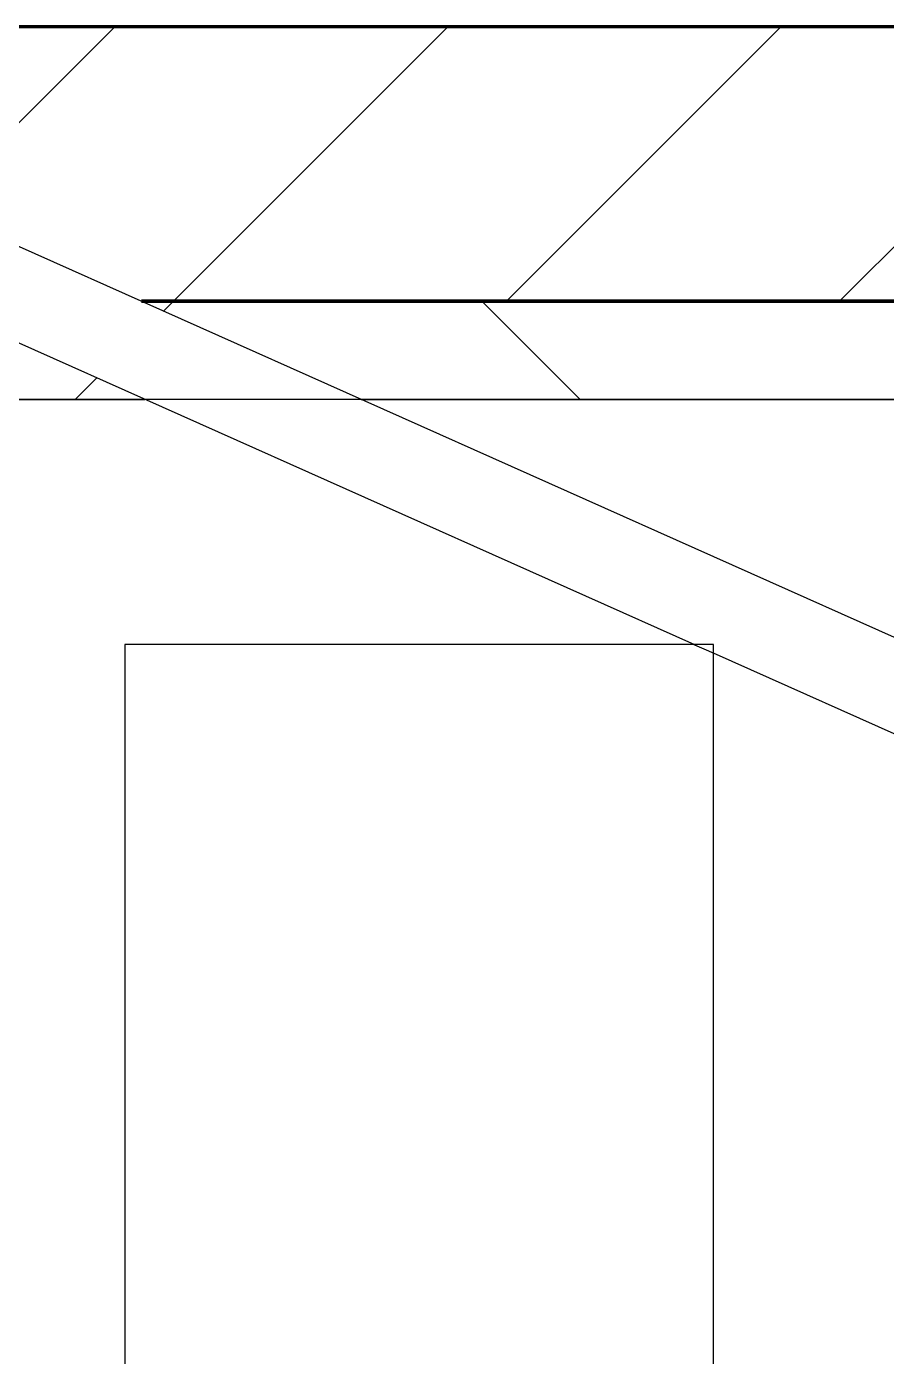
# Model space of a CAD drawing. Header units: millimetres. Extents: x -678720 to -601931, y -306 to 39239.
# Drawn here: x -643974 to -643536, y 8081 to 8759 of the extents above; entities that cross this region are included whole.
import ezdxf
from ezdxf.xclip import XClip

# ---------------------------------------------------------------- set-up
doc = ezdxf.new("R2010")
doc.units = ezdxf.units.MM
doc.header["$XCLIPFRAME"] = 0
doc.layers.add('000 - WIPEOUT', color=250, linetype='Continuous')
doc.layers.add('A11_ALU.SOLID SHEET', color=2, linetype='Continuous')
for name, color, linetype, lineweight in [('A-DOOR-E', 2, 'Continuous', 25), ('A-GLAZ-CURT', 2, 'Continuous', 9), ('A-WALL', 5, 'Continuous', 35), ('A-WALL-FNSH', 2, 'Continuous', 35), ('A-WALL-PATT', 1, 'Continuous', 35)]:
    doc.layers.add(name, color=color, linetype=linetype, lineweight=lineweight)

# ---------------------------------------------------------------- blocks, each defined once
blk = doc.blocks.new('DPA_AC-SG-PI - A1_1200x1300 mm-9660120-4234-01 ENLARGED MULTI-PURPOSE LEVEL - REFLECTED CEILING PLAN - SHEET 5')
at = {"layer": 'A-DOOR-E'}
for p, q in [((-556.64, 29.95), (511.63, -447.34)), ((493.28, -488.42), (-575, -11.13))]:
    blk.add_line(p, q, dxfattribs=at)
blk = doc.blocks.new('PPLS-PP19_Custom Tile Pattern - Custom Tile Pattern-16106263-4234-01 ENLARGED MULTI-PURPOSE LEVEL - REFLECTED CEILING PLAN - SHEET 5')
at = {"layer": 'A-GLAZ-CURT'}
for p, q in [((-300, 0), (300, 0)), ((300, 0), (-300, 0)), ((230.06, 0), (300, 0)), ((-300, -50), (300, -50)), ((300, -50), (-300, -50))]:
    blk.add_line(p, q, dxfattribs=at)
for points, knots in [([(171.51, 0), (176.48, 0), (193.23, 0), (201.73, 0), (208.81, 0), (213.9, 0), (241.96, 0), (266.73, 0), (281.71, 0), (291.71, 0), (296.52, 0), (297.86, 0), (298.09, 0)], [-7971.819559, -7971.819559, -7971.819559, -7971.819559, -7784.112253, -7606.717214, -7289.299508, -7042.621073, -6582.165592, -6068.460911, -5766.029927, -5566.724884, -5280.360606, -5199.253518, -5199.253518, -5199.253518, -5199.253518]), ([(300, 0), (288.22, 0), (262, 0), (234.13, 0), (224.19, 0), (223.07, 0)], [-12528.858583, -12528.858583, -12528.858583, -12528.858583, -11905.454923, -11162.864862, -11053.010412, -11053.010412, -11053.010412, -11053.010412]), ([(300, 0), (286.53, 0), (260.92, 0), (235.26, 0), (223.73, 0)], [-285.253232, -285.253232, -285.253232, -285.253232, -244.693688, -208.157764, -208.157764, -208.157764, -208.157764]), ([(284.76, 0), (284.76, 0), (285.09, 0), (287.47, 0), (293.59, 0), (297.76, 0), (300, 0)], [-4110.630118, -4110.630118, -4110.630118, -4110.630118, -4053.389046, -3959.664717, -3862.421465, -3746.95702, -3746.95702, -3746.95702, -3746.95702]), ([(297.38, 0), (295.84, 0), (291.62, 0), (285.38, 0), (284.87, 0)], [-4803.172655, -4803.172655, -4803.172655, -4803.172655, -4358.271401, -4143.037883, -4143.037883, -4143.037883, -4143.037883])]:
    blk.add_open_spline(points, degree=3, knots=knots, dxfattribs=at)
blk = doc.blocks.new('PPLS-PP19_Custom Tile Pattern - Custom Tile Pattern-V41-4234-01 ENLARGED MULTI-PURPOSE LEVEL - REFLECTED CEILING PLAN - SHEET 5')
at = {"layer": 'A-GLAZ-CURT'}
for p, q in [((-300, 0), (-78.98, 0)), ((-78.98, 0), (-300, 0)), ((-293.07, 0), (-275.75, 0)), ((-275.75, 0), (-293.07, 0)), ((-222.32, 0), (-205, 0)), ((-205, 0), (-222.32, 0)), ((31.34, 0), (300, 0)), ((300, 0), (31.34, 0)), ((-300, -50), (32.93, -50)), ((32.93, -50), (-300, -50))]:
    blk.add_line(p, q, dxfattribs=at)
at = {"layer": 'A-GLAZ-CURT', "flags": 128}
for points in [[(-300, 0), (-291.56, 0), (-283.3, 0), (-275.2, 0), (-267.26, 0), (-259.45, 0), (-251.77, 0), (-245.05, 0)], [(-245.05, 0), (-251.96, 0), (-259.67, 0), (-267.51, 0), (-275.48, 0), (-283.55, 0), (-291.73, 0), (-300, 0)], [(-179.49, 0), (-184.81, 0), (-190.44, 0), (-196.37, 0), (-202.58, 0), (-209.04, 0), (-215.73, 0), (-222.63, 0), (-229.72, 0), (-236.97, 0), (-244.39, 0)], [(-244.2, 0), (-236.74, 0), (-229.36, 0), (-222.06, 0), (-214.83, 0), (-207.71, 0), (-200.76, 0), (-194.02, 0), (-187.54, 0), (-181.38, 0), (-175.58, 0), (-170.25, 0), (-165.64, 0), (-162.01, 0), (-159.53, 0), (-157.46, 0), (-154.52, 0), (-149.42, 0), (-141.84, 0), (-132.81, 0), (-126.08, 0)], [(-125.17, 0), (-128.55, 0), (-134.16, 0), (-140.03, 0), (-145.5, 0), (-150.63, 0), (-155.53, 0), (-160.27, 0), (-164.95, 0), (-169.65, 0), (-174.47, 0), (-179.12, 0)]]:
    blk.add_lwpolyline(points, dxfattribs=at)
at = {"layer": 'A-GLAZ-CURT'}
for points, knots in [([(-300, 0), (-284.65, 0), (-236.57, 0), (-174.61, 0), (-132.22, 0), (-117.04, 0), (-114.32, 0)], [-5323.127839, -5323.127839, -5323.127839, -5323.127839, -4502.809032, -2700.551212, -1002.059161, -665.39098, -665.39098, -665.39098, -665.39098]), ([(-179.13, 0), (-190.22, 0), (-221.86, 0), (-262.56, 0), (-294.48, 0), (-300, 0)], [-15952.970429, -15952.970429, -15952.970429, -15952.970429, -15131.813646, -13729.592194, -13439.944408, -13439.944408, -13439.944408, -13439.944408]), ([(-180.28, 0), (-181.91, 0), (-189.1, 0), (-209.77, 0), (-232.01, 0), (-255.22, 0), (-262.59, 0), (-264.9, 0), (-265.4, 0)], [-1859.507641, -1859.507641, -1859.507641, -1859.507641, -1755.085331, -1400.429864, -858.079193, -543.655514, -208.940337, 0, 0, 0, 0]), ([(-258.6, 0), (-257.91, 0), (-254.48, 0), (-249.22, 0), (-245.05, 0)], [-5722.54675, -5722.54675, -5722.54675, -5722.54675, -5657.471696, -5431.577106, -5431.577106, -5431.577106, -5431.577106]), ([(-244.04, 0), (-236.73, 0), (-225.99, 0), (-213.1, 0), (-200.2, 0), (-189.67, 0), (-182.12, 0), (-179.89, 0)], [-5413.335975, -5413.335975, -5413.335975, -5413.335975, -5017.494783, -4832.723979, -4666.091899, -4349.945572, -4224.698943, -4224.698943, -4224.698943, -4224.698943]), ([(-133.82, 0), (-135.51, 0), (-137.8, 0), (-149.31, 0), (-162.01, 0), (-177.91, 0), (-199.46, 0), (-216.65, 0), (-231.26, 0), (-233.46, 0), (-234, 0)], [-2731.647847, -2731.647847, -2731.647847, -2731.647847, -2418.507304, -2308.929706, -2113.765672, -1763.376603, -1422.553702, -978.033455, -846.069444, -682.911962, -682.911962, -682.911962, -682.911962]), ([(-233.49, 0), (-233.44, 0), (-232.38, 0), (-230.74, 0), (-225.3, 0), (-223.63, 0)], [-455.274641, -455.274641, -455.274641, -455.274641, -440.605512, -119.536984, 0, 0, 0, 0]), ([(-223.63, 0), (-219.39, 0), (-206.17, 0), (-188.58, 0), (-169.02, 0), (-152.12, 0), (-136.84, 0), (-127.33, 0), (-124.19, 0), (-123.43, 0), (-123.28, 0)], [-5463.295695, -5463.295695, -5463.295695, -5463.295695, -5161.076232, -4739.070012, -4465.409639, -4149.119819, -3839.893365, -3647.167523, -3488.92562, -3439.852845, -3439.852845, -3439.852845, -3439.852845]), ([(-137.88, 0), (-140.56, 0), (-147.66, 0), (-147.69, 0), (-158.72, 0), (-171.3, 0), (-176.88, 0), (-179.16, 0)], [-3187.727384, -3187.727384, -3187.727384, -3187.727384, -2919.378265, -2477.344047, -2237.412286, -2029.680487, -1883.478562, -1883.478562, -1883.478562, -1883.478562]), ([(-179.14, 0), (-175.36, 0), (-168.19, 0), (-158.7, 0), (-157.22, 0)], [-4210.708135, -4210.708135, -4210.708135, -4210.708135, -4000.813434, -3840.635403, -3840.635403, -3840.635403, -3840.635403]), ([(-113.31, 0), (-120.07, 0), (-140.08, 0), (-163.02, 0), (-178.92, 0)], [-17798.428325, -17798.428325, -17798.428325, -17798.428325, -17136.203329, -15958.17956, -15958.17956, -15958.17956, -15958.17956]), ([(-152.35, 0), (-151.03, 0), (-147.71, 0), (-143.57, 0), (-138.62, 0)], [-3494.978217, -3494.978217, -3494.978217, -3494.978217, -3371.022232, -3227.460399, -3227.460399, -3227.460399, -3227.460399]), ([(-118.78, 0), (-121.86, 0), (-126.28, 0), (-136.96, 0), (-147.46, 0), (-150.03, 0), (-150.57, 0)], [-5938.474035, -5938.474035, -5938.474035, -5938.474035, -5700.061948, -5508.838257, -5298.784692, -5196.16478, -5196.16478, -5196.16478, -5196.16478]), ([(-150.34, 0), (-150.07, 0), (-147.75, 0), (-142.6, 0), (-128.1, 0), (-117.06, 0), (-113.22, 0)], [-4948.728362, -4948.728362, -4948.728362, -4948.728362, -4883.323924, -4440.880425, -4054.690705, -3852.28365, -3852.28365, -3852.28365, -3852.28365]), ([(-78.96, 0), (-79.43, 0), (-89.06, 0), (-110.94, 0), (-130.52, 0), (-147.74, 0), (-149.07, 0)], [-7534.644833, -7534.644833, -7534.644833, -7534.644833, -7508.296369, -7004.680444, -6449.282163, -6277.220794, -6277.220794, -6277.220794, -6277.220794]), ([(-148.23, 0), (-146.94, 0), (-140.15, 0), (-137.28, 0), (-133.93, 0), (-128.78, 0), (-126.5, 0)], [-6162.058746, -6162.058746, -6162.058746, -6162.058746, -6017.569127, -5560.701257, -5364.112219, -5231.017328, -5231.017328, -5231.017328, -5231.017328]), ([(-113.21, 0), (-117.72, 0), (-126.22, 0), (-139.03, 0), (-146.11, 0), (-146.95, 0)], [-1181.314462, -1181.314462, -1181.314462, -1181.314462, -945.742622, -741.901385, -489.130243, -489.130243, -489.130243, -489.130243]), ([(-146.69, 0), (-146.59, 0), (-145.49, 0), (-135.69, 0), (-128.29, 0), (-125.15, 0)], [-420.34245, -420.34245, -420.34245, -420.34245, -406.956646, -290.263673, 0, 0, 0, 0]), ([(-127.41, 0), (-131.63, 0), (-133.16, 0), (-134.09, 0), (-134.15, 0)], [-8540.990293, -8540.990293, -8540.990293, -8540.990293, -8266.114998, -8246.473386, -8246.473386, -8246.473386, -8246.473386]), ([(-134.15, 0), (-133.32, 0), (-130.31, 0), (-117.33, 0), (-94.17, 0), (-83.01, 0), (-78.95, 0)], [-7657.439573, -7657.439573, -7657.439573, -7657.439573, -7293.749979, -6839.55839, -6236.997189, -5846.488716, -5846.488716, -5846.488716, -5846.488716]), ([(-120.13, 0), (-120.14, 0), (-120.24, 0), (-121.3, 0), (-129.25, 0), (-133.82, 0)], [-2933.992132, -2933.992132, -2933.992132, -2933.992132, -2920.575025, -2840.280255, -2731.647847, -2731.647847, -2731.647847, -2731.647847]), ([(-113.43, 0), (-113.44, 0), (-113.96, 0), (-119.73, 0), (-125.43, 0), (-127.03, 0), (-127.41, 0)], [-328.499627, -328.499627, -328.499627, -328.499627, -282.672656, -98.539552, -24.539552, 0, 0, 0, 0]), ([(-125.15, 0), (-124.93, 0), (-121.96, 0), (-113.01, 0), (-98.9, 0), (-88.91, 0), (-81.4, 0), (-79.76, 0)], [-3362.7396, -3362.7396, -3362.7396, -3362.7396, -3342.215224, -3074.362186, -2902.289527, -2605.247022, -2522.0547, -2522.0547, -2522.0547, -2522.0547]), ([(-122.08, 0), (-122.01, 0), (-121.69, 0), (-121.2, 0), (-120.88, 0)], [-3136.336417, -3136.336417, -3136.336417, -3136.336417, -3110.304437, -3035.164275, -3035.164275, -3035.164275, -3035.164275]), ([(-113.28, 0), (-113.4, 0), (-115.52, 0), (-117.28, 0), (-118.78, 0)], [-123.718209, -123.718209, -123.718209, -123.718209, -116.330425, 0, 0, 0, 0]), ([(-117.74, 0), (-117.19, 0), (-114.78, 0), (-113.43, 0), (-113.43, 0)], [-821.249067, -821.249067, -821.249067, -821.249067, -394.672656, -330.879064, -330.879064, -330.879064, -330.879064]), ([(-78.98, 0), (-84.83, 0), (-96.11, 0), (-109.08, 0), (-112.65, 0), (-113.39, 0)], [-1095.30438, -1095.30438, -1095.30438, -1095.30438, -789.402658, -501.969187, -400.532861, -400.532861, -400.532861, -400.532861]), ([(-113.33, 0), (-112.33, 0), (-108.07, 0), (-96.78, 0), (-84.91, 0), (-79.09, 0), (-78.99, 0)], [-5565.278873, -5565.278873, -5565.278873, -5565.278873, -5430.283136, -5103.229623, -4799.173296, -4793.465626, -4793.465626, -4793.465626, -4793.465626]), ([(-113.28, 0), (-111.93, 0), (-106.52, 0), (-99.5, 0), (-91.46, 0)], [-623.088278, -623.088278, -623.088278, -623.088278, -460.363443, 0, 0, 0, 0]), ([(-78.97, 0), (-88.04, 0), (-99.65, 0), (-111.4, 0), (-113.22, 0)], [-724.358901, -724.358901, -724.358901, -724.358901, -229.489605, -124.884785, -124.884785, -124.884785, -124.884785]), ([(-78.97, 0), (-80.2, 0), (-89.82, 0), (-101.66, 0), (-113.21, 0)], [-19113.108174, -19113.108174, -19113.108174, -19113.108174, -18935.241197, -17801.876053, -17801.876053, -17801.876053, -17801.876053]), ([(-86.16, 0), (-91.37, 0), (-99.88, 0), (-109.15, 0), (-112.66, 0)], [-1681.3698, -1681.3698, -1681.3698, -1681.3698, -1374.161226, -1190.970275, -1190.970275, -1190.970275, -1190.970275]), ([(-112.43, 0), (-103.99, 0), (-92.94, 0), (-81.98, 0), (-78.97, 0)], [-4981.921265, -4981.921265, -4981.921265, -4981.921265, -4542.524482, -4368.642937, -4368.642937, -4368.642937, -4368.642937]), ([(-112.25, 0), (-111.45, 0), (-103.23, 0), (-92.5, 0), (-81.72, 0), (-78.93, 0)], [-3835.264481, -3835.264481, -3835.264481, -3835.264481, -3793.097032, -3402.597032, -3257.037749, -3257.037749, -3257.037749, -3257.037749]), ([(-79.79, 0), (-81.1, 0), (-91.75, 0), (-103.65, 0), (-111.27, 0), (-112.23, 0)], [-2299.497386, -2299.497386, -2299.497386, -2299.497386, -2193.204658, -1433.981041, -1313.998507, -1313.998507, -1313.998507, -1313.998507]), ([(-91.46, 0), (-90.09, 0), (-86.03, 0), (-81.62, 0), (-78.93, 0)], [-19832.387487, -19832.387487, -19832.387487, -19832.387487, -19753.885894, -19612.634311, -19612.634311, -19612.634311, -19612.634311]), ([(-79.79, 0), (-81.24, 0), (-82.76, 0), (-83.28, 0), (-83.28, 0)], [-1608.428934, -1608.428934, -1608.428934, -1608.428934, -1424.436217, -1393.971743, -1393.971743, -1393.971743, -1393.971743]), ([(-83.28, 0), (-83.28, 0), (-82.95, 0), (-80.89, 0), (-79.53, 0)], [-1393.4169, -1393.4169, -1393.4169, -1393.4169, -1353.722004, -1286.743147, -1286.743147, -1286.743147, -1286.743147]), ([(31.09, 0), (32.5, 0), (38.78, 0), (53.39, 0), (71.67, 0), (81.67, 0), (83.82, 0), (84.56, 0)], [-4844.334544, -4844.334544, -4844.334544, -4844.334544, -4705.298446, -4353.683244, -3960.84581, -3759.045785, -3581.141274, -3581.141274, -3581.141274, -3581.141274]), ([(136.44, 0), (121.66, 0), (86.93, 0), (51.16, 0), (31.18, 0)], [-106.750556, -106.750556, -106.750556, -106.750556, -59.610984, 0, 0, 0, 0]), ([(103.09, 0), (101.08, 0), (86.31, 0), (63.34, 0), (41.24, 0), (32.83, 0), (31.27, 0)], [-375.435014, -375.435014, -375.435014, -375.435014, -369.147452, -330.153101, -307.516438, -302.210511, -302.210511, -302.210511, -302.210511]), ([(76.63, 0), (74.8, 0), (67.65, 0), (53.52, 0), (39.74, 0), (32.53, 0), (31.3, 0)], [-3095.572228, -3095.572228, -3095.572228, -3095.572228, -2950.589685, -2634.532728, -2313.748533, -2246.611491, -2246.611491, -2246.611491, -2246.611491]), ([(31.31, 0), (31.94, 0), (35.93, 0), (48.37, 0), (71.92, 0), (100.57, 0), (116.36, 0), (128.63, 0), (128.95, 0)], [-139.375777, -139.375777, -139.375777, -139.375777, -135.792042, -118.513713, -97.899267, -63.759246, -39.050993, -35.895543, -35.895543, -35.895543, -35.895543]), ([(31.33, 0), (34.8, 0), (51.85, 0), (69.73, 0), (83.74, 0)], [-401.364905, -401.364905, -401.364905, -401.364905, -390.253598, -347.429871, -347.429871, -347.429871, -347.429871]), ([(31.33, 0), (37.1, 0), (52.1, 0), (70.92, 0), (82.12, 0), (83.66, 0)], [-4874.14523, -4874.14523, -4874.14523, -4874.14523, -4573.028122, -4094.177415, -3869.465285, -3869.465285, -3869.465285, -3869.465285]), ([(70.61, 0), (66.16, 0), (55.8, 0), (41.76, 0), (34.81, 0), (31.34, 0)], [-4647.237329, -4647.237329, -4647.237329, -4647.237329, -4326.416877, -4098.545751, -3883.394943, -3883.394943, -3883.394943, -3883.394943]), ([(53.18, 0), (53.06, 0), (52.22, 0), (45.12, 0), (36.8, 0), (31.34, 0)], [-622.740158, -622.740158, -622.740158, -622.740158, -566.066452, -360.610861, -11.214832, -11.214832, -11.214832, -11.214832]), ([(31.4, 0), (33.92, 0), (39.54, 0), (51.19, 0), (58.74, 0), (61.34, 0), (61.45, 0)], [-1794.984122, -1794.984122, -1794.984122, -1794.984122, -1645.594513, -1443.202566, -1228.752106, -1120.932285, -1120.932285, -1120.932285, -1120.932285]), ([(32.02, 0), (33.36, 0), (38.27, 0), (45.92, 0), (57.76, 0), (64.47, 0), (72.74, 0), (75.22, 0), (76.03, 0), (76.21, 0)], [-1161.809332, -1161.809332, -1161.809332, -1161.809332, -1089.329421, -901.315459, -753.071572, -495.328968, -421.953223, -334.951786, -290.452333, -290.452333, -290.452333, -290.452333]), ([(84.57, 0), (83.93, 0), (80.81, 0), (74.4, 0), (62.26, 0), (51.85, 0), (44.35, 0), (35.53, 0), (32.41, 0)], [-7192.805929, -7192.805929, -7192.805929, -7192.805929, -7135.649961, -6924.452779, -6738.82075, -6548.303034, -6314.283804, -6175.773004, -6175.773004, -6175.773004, -6175.773004]), ([(149.52, 0), (146.96, 0), (135.44, 0), (109.77, 0), (76.86, 0), (57.82, 0), (46.51, 0), (41.18, 0), (36.02, 0), (35.54, 0), (35.54, 0)], [-476.956044, -476.956044, -476.956044, -476.956044, -458.593899, -401.860199, -357.622665, -341.267687, -334.000314, -326.15566, -319.318397, -317.489778, -317.489778, -317.489778, -317.489778]), ([(36.29, 0), (37.77, 0), (48.82, 0), (63.04, 0), (76.6, 0), (84.56, 0)], [-314.598523, -314.598523, -314.598523, -314.598523, -305.899624, -287.17622, -256.668491, -256.668491, -256.668491, -256.668491]), ([(61.47, 0), (61.47, 0), (61.21, 0), (54.61, 0), (53.71, 0), (53.56, 0)], [-1113.311073, -1113.311073, -1113.311073, -1113.311073, -1096.402191, -891.204116, -747.28819, -747.28819, -747.28819, -747.28819]), ([(76.22, 0), (75.58, 0), (73.64, 0), (71.05, 0), (70.61, 0)], [-193.634889, -193.634889, -193.634889, -193.634889, -31.537676, 0, 0, 0, 0]), ([(84.55, 0), (84.65, 0), (102.69, 0), (120.63, 0), (138.28, 0), (138.53, 0)], [-346.597728, -346.597728, -346.597728, -346.597728, -346.313304, -291.370682, -290.5735, -290.5735, -290.5735, -290.5735]), ([(84.58, 0), (85.58, 0), (87.21, 0), (92.51, 0), (94.33, 0)], [-3579.141173, -3579.141173, -3579.141173, -3579.141173, -3336.541051, -2783.776468, -2783.776468, -2783.776468, -2783.776468]), ([(114.39, 0), (114.2, 0), (112.08, 0), (105.42, 0), (93.32, 0), (88.61, 0), (84.98, 0)], [-8148.58938, -8148.58938, -8148.58938, -8148.58938, -8105.191388, -7723.759874, -7531.75727, -7205.068504, -7205.068504, -7205.068504, -7205.068504]), ([(85.43, 0), (87, 0), (102.6, 0), (124.45, 0), (132.42, 0), (134.6, 0)], [-255.559425, -255.559425, -255.559425, -255.559425, -249.500363, -194.761443, -152.241002, -152.241002, -152.241002, -152.241002])]:
    blk.add_open_spline(points, degree=3, knots=knots, dxfattribs=at)
for points in [[(-126.5, 0), (-122.44, 0), (-117.73, 0), (-113.17, 0)], [(-113.33, 0), (-115.4, 0), (-116.93, 0), (-117.56, 0)], [(-115.82, 0), (-115.47, 0), (-114.89, 0), (-114.1, 0)], [(-114.09, 0), (-114.82, 0), (-115.31, 0), (-115.63, 0)], [(-79.08, 0), (-81.43, 0), (-83.78, 0), (-86.16, 0)], [(80.35, 0), (79.57, 0), (78.27, 0), (76.63, 0)], [(84.06, 0), (83.48, 0), (82.41, 0), (81.72, 0)]]:
    blk.add_open_spline(points, degree=3, dxfattribs=at)
blk = doc.blocks.new('*U321')
at = {"layer": 'A-GLAZ-CURT', "rotation": 180}
for name, p in [('PPLS-PP19_Custom Tile Pattern - Custom Tile Pattern-V41-4234-01 ENLARGED MULTI-PURPOSE LEVEL - REFLECTED CEILING PLAN - SHEET 5', (-10865, -710)), ('PPLS-PP19_Custom Tile Pattern - Custom Tile Pattern-16106263-4234-01 ENLARGED MULTI-PURPOSE LEVEL - REFLECTED CEILING PLAN - SHEET 5', (-10265, -710))]:
    blk.add_blockref(name, p, dxfattribs=at)
blk = doc.blocks.new('*U605')
at = {"color": 3}
blk.add_wipeout([(-275, -38450), (275, -38450), (275, -38750), (-275, -38750)], dxfattribs=at).dxf.layer = '000 - WIPEOUT'
at = {"layer": 'A11_ALU.SOLID SHEET', "color": 0, "linetype": 'ByBlock'}
blk.add_lwpolyline([(-275, -38750), (275, -38750), (275, -38450), (-275, -38450)], close=True, dxfattribs=at)
blk = doc.blocks.new('*U743')
blk.add_lwpolyline([(21173.36, -580), (28210, -580), (28210, -6849.96), (45954.15, -6849.96), (45954.15, 600), (82995.06, 600), (83086.47, 650), (90052, 650), (90392, 990), (103159.16, 990), (103159.16, 4990), (21173.36, 4990), (21173.36, 3485.45), (21203.36, 3485.45), (21203.36, 925.54), (21173.36, 925.54), (21173.36, -580)])
at = {"layer": 'A11_ALU.SOLID SHEET', "color": 0, "linetype": 'ByBlock', "rotation": 90}
blk.add_blockref('*U605', (62308.5, 4590), dxfattribs=at)

msp = doc.modelspace()

# ---------------------------------------------------------------- block references
at = {"layer": 'A11_ALU.SOLID SHEET'}
ref = msp.add_blockref('*U743', (-744682.37, 3579.02), dxfattribs=at)
XClip(ref).set_block_clipping_path([(69798.6834257276, -3885.5002684942), (120965.0023936313, 33679.9972602262)])

# ---------------------------------------------------------------- next in the draw order: hatches: boundary and pattern name
at = {"layer": 'A-WALL-PATT', "lineweight": 9}
h = msp.add_hatch(dxfattribs=at)
h.set_pattern_fill('FP_2', color=256, style=0, pattern_type=2)
h.set_pattern_definition([(45, (0, 0), (-84.852814, 84.852814), [])])
h.paths.add_polyline_path([(-645614.94, 8619.02), (-644025.62, 8619.02), (-644076.02, 8641.53), (-644079.79, 8639.36), (-644084.96, 8639.36), (-644091.03, 8644.02), (-644092.03, 8648.69), (-644157.37, 8677.88), (-644139.02, 8718.97), (-643915.31, 8619.02), (-632557.37, 8619.02), (-632557.37, 8759.02), (-674883.69, 8759.02), (-674883.69, 8619.02), (-672825.62, 8619.02), (-672876.02, 8641.53), (-672879.79, 8639.36), (-672884.96, 8639.36), (-672891.03, 8644.02), (-672892.03, 8648.69), (-672957.37, 8677.88), (-672939.02, 8718.97), (-672715.31, 8619.02), (-669225.62, 8619.02), (-669276.02, 8641.53), (-669279.79, 8639.36), (-669284.96, 8639.36), (-669291.03, 8644.02), (-669292.03, 8648.69), (-669357.37, 8677.88), (-669339.02, 8718.97), (-669115.31, 8619.02), (-665625.62, 8619.02), (-665676.02, 8641.53), (-665679.79, 8639.36), (-665684.96, 8639.36), (-665691.03, 8644.02), (-665692.03, 8648.69), (-665757.37, 8677.88), (-665739.02, 8718.97), (-665515.31, 8619.02), (-662025.62, 8619.02), (-662076.02, 8641.53), (-662079.79, 8639.36), (-662084.96, 8639.36), (-662091.03, 8644.02), (-662092.03, 8648.69), (-662157.37, 8677.88), (-662139.02, 8718.97), (-661915.31, 8619.02), (-658425.62, 8619.02), (-658476.02, 8641.53), (-658479.79, 8639.36), (-658484.96, 8639.36), (-658491.03, 8644.02), (-658492.03, 8648.69), (-658557.37, 8677.88), (-658539.02, 8718.97), (-658315.31, 8619.02), (-654825.62, 8619.02), (-654876.02, 8641.53), (-654879.79, 8639.36), (-654884.96, 8639.36), (-654891.03, 8644.02), (-654892.03, 8648.69), (-654957.37, 8677.88), (-654939.02, 8718.97), (-654715.31, 8619.02), (-651225.62, 8619.02), (-651276.02, 8641.53), (-651279.79, 8639.36), (-651284.96, 8639.36), (-651291.03, 8644.02), (-651292.03, 8648.69), (-651357.37, 8677.88), (-651339.02, 8718.97), (-651115.31, 8619.02), (-647625.62, 8619.02), (-647676.02, 8641.53), (-647679.79, 8639.36), (-647684.96, 8639.36), (-647691.03, 8644.02), (-647692.03, 8648.69), (-647757.37, 8677.88), (-647739.02, 8718.97), (-647515.31, 8619.02), (-645746.78, 8619.02)])
h = msp.add_hatch(dxfattribs=at)
h.set_pattern_fill('FP_3', color=256, style=0, pattern_type=2)
h.set_pattern_definition([(45, (0, 0), (-212.13203, 212.13203), []), (135, (0, 0), (-212.13203, -212.13203), [])])
h.paths.add_polyline_path([(-637582.37, 8569.02), (-637582.37, 8619.02), (-643915.31, 8619.02), (-643803.39, 8569.02), (-641132.34, 8569.02)])
h.paths.add_polyline_path([(-659985.63, 8569.02), (-658313.71, 8569.02), (-658425.62, 8619.02), (-661915.31, 8619.02), (-661803.39, 8569.02), (-660051.55, 8569.02)])
h.paths.add_polyline_path([(-653657.25, 8569.02), (-651113.71, 8569.02), (-651225.62, 8619.02), (-654715.31, 8619.02), (-654603.39, 8569.02), (-653782.37, 8569.02)])
h.paths.add_polyline_path([(-643913.71, 8569.02), (-644025.62, 8619.02), (-647515.31, 8619.02), (-647403.39, 8569.02), (-643966.93, 8569.02)])
h.paths.add_polyline_path([(-658203.39, 8569.02), (-654713.71, 8569.02), (-654825.62, 8619.02), (-658315.31, 8619.02), (-658205.78, 8570.08)])
h.paths.add_polyline_path([(-662292.85, 8569.02), (-661913.71, 8569.02), (-662025.62, 8619.02), (-665515.31, 8619.02), (-665403.39, 8569.02), (-662358.77, 8569.02)])
h.paths.add_polyline_path([(-647513.71, 8569.02), (-647625.62, 8619.02), (-651115.31, 8619.02), (-651003.39, 8569.02), (-647526.64, 8569.02)])
h.paths.add_polyline_path([(-666973.22, 8569.02), (-665513.71, 8569.02), (-665625.62, 8619.02), (-669115.31, 8619.02), (-669003.39, 8569.02), (-667105.06, 8569.02)])
h.paths.add_polyline_path([(-670928.45, 8569.02), (-669113.71, 8569.02), (-669225.62, 8619.02), (-672715.31, 8619.02), (-672603.39, 8569.02), (-670994.37, 8569.02)])
h.paths.add_polyline_path([(-672906.07, 8569.02), (-672713.71, 8569.02), (-672825.62, 8619.02), (-674883.69, 8619.02), (-674883.69, 8569.02), (-672957.37, 8569.02)])

# ---------------------------------------------------------------- next in the draw order: linework, layer by layer
at = {"layer": 'A-WALL', "color": 7, "lineweight": 70}
for p, q in [((-644182.37, 8759.02), (-642982.37, 8759.02)), ((-642982.37, 8619.02), (-643915.31, 8619.02)), ((-643915.31, 8619.02), (-642982.37, 8619.02))]:
    msp.add_line(p, q, dxfattribs=at)
at = {"layer": 'A-WALL-FNSH', "color": 250}
for p, q in [((-643913.71, 8569.02), (-644182.37, 8569.02)), ((-642982.37, 8569.02), (-643803.39, 8569.02))]:
    msp.add_line(p, q, dxfattribs=at)

# ---------------------------------------------------------------- next in the draw order: block references
msp.add_blockref('*U321', (-633017.37, 9279.02))
at = {"layer": 'A-DOOR-E'}
msp.add_blockref('DPA_AC-SG-PI - A1_1200x1300 mm-9660120-4234-01 ENLARGED MULTI-PURPOSE LEVEL - REFLECTED CEILING PLAN - SHEET 5', (-643582.37, 8689.02), dxfattribs=at)

doc.saveas('drawing.dxf')
